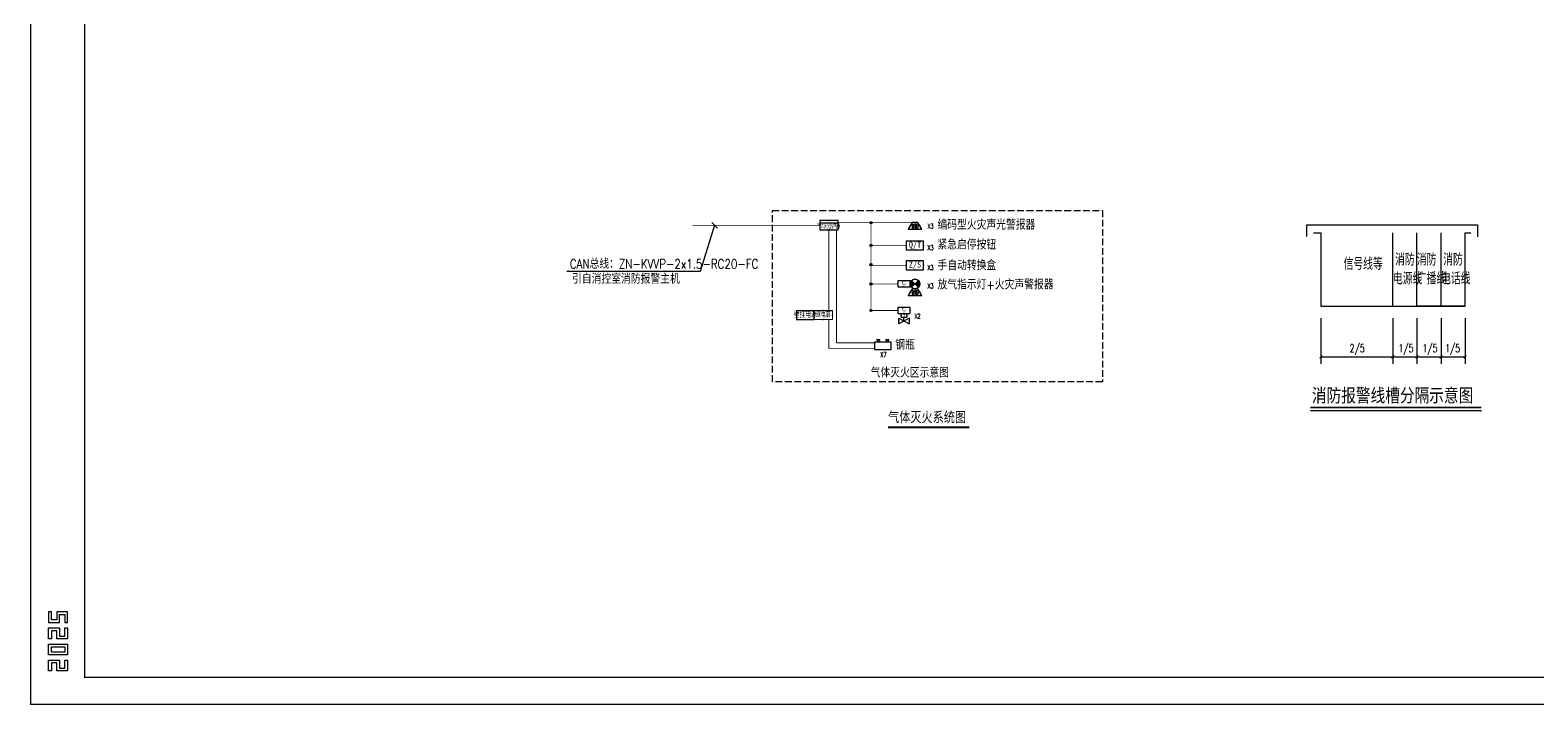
# Model space of a CAD drawing. Extents: x -1396510 to 1250330, y -1892470 to 1623980.
# Drawn here: x -555965 to -499904, y -1412235 to -1387120 of the extents above; entities that cross this region are included whole.
import ezdxf
from ezdxf.enums import TextEntityAlignment as Align

# ---------------------------------------------------------------- set-up
doc = ezdxf.new("R2010")
doc.units = 0
doc.header["$LTSCALE"] = 1000
doc.header["$MEASUREMENT"] = 0
doc.linetypes.add('99', pattern=[0])
doc.linetypes.add('__DASH', pattern=[0.35, 0.25, -0.1])
doc.layers.get('Defpoints').update_dxf_attribs({"color": 210})
for name, color, linetype in [('-DS 电气', 130, 'Continuous'), ('0-cxFrame', 155, 'Continuous'), ('DIM-照明', 3, 'Continuous'), ('EQUIP-动力', 3, 'Continuous'), ('EQUIP-安防', 3, 'Continuous'), ('EQUIP-消防', 3, 'Continuous'), ('EQUIP-照明', 3, 'Continuous'), ('TEL_SYMB', 3, 'Continuous'), ('TEL_TEXT', 7, 'Continuous'), ('WIRE-照明', 1, 'Continuous'), ('电气系统图', 7, 'Continuous')]:
    doc.layers.add(name, color=color, linetype=linetype)
doc.layers.add('0-cxText', color=131, linetype='Continuous', lineweight=25)
doc.styles.add('-宋体', font='', dxfattribs={"width": 0.8})
doc.styles.add('_HZTXT', font='bzxw.shx', dxfattribs={"width": 0.8, "bigfont": 'bzhz.shx'})
doc.styles.add('_TCH_DIM_T3', font='SIMPLEX', dxfattribs={"width": 0.705882, "bigfont": 'GBCBIG'})
doc.styles.add('_TEL_ATTDEF', font='GBENOR', dxfattribs={"width": 0.8, "height": 3, "bigfont": 'GBCBIG'})
doc.styles.add('_TEL_DIM', font='SIMPLEX', dxfattribs={"width": 0.8, "height": 3.5, "bigfont": 'HZTXT'})
doc.styles.add('cx_tuming', font='simhei.ttf')
doc.styles.add('cx_tuqian1', font='')
doc.styles.add('GPS', font='gbenor.shx', dxfattribs={"width": 0.8, "bigfont": 'gbcbig.shx'})
doc.styles.get("Standard").update_dxf_attribs({"font": 'gbenor.shx', "bigfont": 'gbcbig.shx'})
doc.styles.add('TG_LINETYPE', font='SIMPLEX', dxfattribs={"width": 0.8, "height": 3, "bigfont": 'HZTXT'})
doc.styles.add('宋体', font='')
doc.styles.add('黑体', font='simhei.ttf', dxfattribs={"height": 12})
doc.styles.get('-宋体').set_extended_font_data('SimSun')
doc.styles.get('cx_tuqian1').set_extended_font_data('SimSun')
doc.styles.get('宋体').set_extended_font_data('SimSun')
doc.linetypes.add('TG_K', pattern='A,1,-0.3,["K",TG_LINETYPE,S=0.1,R=0,X=-0.25,Y=-0.15],0', length=1.3)
doc.linetypes.add('TG_Q', pattern='A,1,-0.3,["Q",TG_LINETYPE,S=0.1,R=0,X=-0.25,Y=-0.15],0', length=1.3)

# ---------------------------------------------------------------- blocks, each defined once
blk = doc.blocks.new('_ArchTick')
at = {"color": 0, "linetype": 'ByBlock', "const_width": 0.4}
blk.add_lwpolyline([(-0.5, -0.5), (0.5, 0.5)], dxfattribs=at)
blk = doc.blocks.new('$equip$00002679')
for p, q in [((-0.3, 0.7), (-0.7, 0)), ((-0.7, 0), (0.7, 0)), ((0.3, 0.7), (-0.3, 0.7)), ((0.3, 0.7), (-0.3, 0.7)), ((-0.26, 0.25), (-0.3, 0.57)), ((-0.3, 0.57), (-0.13, 0.49)), ((-0.3, 0.25), (-0.3, 0.11)), ((-0.13, 0.25), (-0.3, 0.25)), ((-0.3, 0.11), (-0.13, 0.11)), ((-0.13, 0.49), (-0.17, 0.25)), ((-0.13, 0.11), (-0.13, 0.25)), ((0, 0.7), (0, 0)), ((0.17, 0.11), (0.17, 0.34)), ((0.29, 0.11), (0.17, 0.11)), ((0.29, 0.34), (0.29, 0.11)), ((0.7, 0), (0.3, 0.7))]:
    blk.add_line(p, q)
at = {"const_width": 0.0571}
blk.add_lwpolyline([(-0.3, 0.7), (0.3, 0.7), (0.7, 0), (-0.7, 0), (-0.3, 0.7), (0.3, 0.7)], dxfattribs=at)
blk.add_lwpolyline([(-0.3, 0.7), (0.3, 0.7), (0.7, 0), (-0.7, 0), (-0.3, 0.7), (0.3, 0.7)], dxfattribs=at)
blk.add_circle((0.23, 0.43), 0.111)
for p in [(-0.5, 0.35), (0, 0.7), (0, 0), (0.5, 0.35)]:
    blk.add_point(p)
at = {"color": 7, "flags": 1}
for tag, height, p in [('A', 0.00002, (0, 0)), ('B', 0.4, (0.96, 0.3))]:
    blk.add_attdef(tag, text='', height=height, dxfattribs=at).set_placement(p, align=Align.MIDDLE_CENTER)
blk = doc.blocks.new('$equip$00003110')
h = blk.add_hatch(color=256)
h.paths.add_polyline_path([(0, 0), (-0.224, 0.198, 0.182552), (-0.299, 0, 0.198912), (-0.211, -0.211)])
h.paths.add_polyline_path([(0.211, 0.211), (0, 0), (0.224, -0.198, 0.182552), (0.299, 0, 0.198912)])
for p, q in [((-0.224, 0.198), (0.224, -0.198)), ((0.211, 0.211), (-0.211, -0.211))]:
    blk.add_line(p, q)
at = {"const_width": 0.04}
blk.add_lwpolyline([(-0.299, 0, 1), (0.299, 0, 1), (-0.299, 0, 1)], format="xyb", dxfattribs=at)
blk.add_circle((0, 0), 0.299)
for p in [(0, 0.299), (-0.299, 0), (0, -0.299), (0.299, 0)]:
    blk.add_point(p)
at = {"color": 7, "flags": 1}
for tag, height, p in [('A', 0.00002, (0, 0)), ('B', 0.4, (0.553, -0.053))]:
    blk.add_attdef(tag, text='', height=height, dxfattribs=at).set_placement(p, align=Align.MIDDLE_CENTER)
blk = doc.blocks.new('$equip$00003125')
for p, q in [((-0.65, 0.65), (-0.65, 0)), ((0.65, 0.65), (-0.65, 0.65)), ((-0.65, 0), (0.65, 0)), ((0.65, 0), (0.65, 0.65))]:
    blk.add_line(p, q)
at = {"const_width": 0.0571}
blk.add_lwpolyline([(-0.65, 0.65), (-0.65, 0), (0.65, 0), (0.65, 0.65), (-0.65, 0.65), (-0.65, 0)], dxfattribs=at)
for p in [(-0.65, 0.33), (0, 0.65), (0, 0), (0.65, 0.33)]:
    blk.add_point(p)
at = {"color": 7, "style": '_TEL_DIM'}
blk.add_attdef('$TEXT$', text='', height=0.3, dxfattribs=at).set_placement((0.01, 0.34), align=Align.MIDDLE_CENTER)
at = {"color": 7, "style": '_TEL_DIM', "flags": 1}
for tag, height, p in [('A', 0.00002, (0, 0)), ('B', 0.4, (0.9, 0.25))]:
    blk.add_attdef(tag, text='', height=height, dxfattribs=at).set_placement(p, align=Align.MIDDLE_CENTER)
blk = doc.blocks.new('$equip$00003124')
for p, q in [((-0.65, 0.65), (-0.65, 0)), ((0.65, 0.65), (-0.65, 0.65)), ((-0.65, 0.5), (0.65, 0.5)), ((-0.65, 0), (0.65, 0)), ((0.65, 0), (0.65, 0.65))]:
    blk.add_line(p, q)
at = {"const_width": 0.0571}
blk.add_lwpolyline([(-0.65, 0.65), (-0.65, 0), (0.65, 0), (0.65, 0.65), (-0.65, 0.65), (-0.65, 0)], dxfattribs=at)
for p in [(-0.65, 0.33), (0, 0.65), (0, 0), (0.65, 0.33)]:
    blk.add_point(p)
at = {"color": 7, "style": '_TEL_DIM'}
blk.add_attdef('$TEXT$', text='', height=0.36, dxfattribs=at).set_placement((-0.02, 0.24), align=Align.MIDDLE_CENTER)
at = {"color": 7, "style": '_TEL_DIM', "flags": 1}
for tag, height, p in [('A', 0.00002, (0, 0)), ('B', 0.4, (0.91, 0.3))]:
    blk.add_attdef(tag, text='', height=height, dxfattribs=at).set_placement(p, align=Align.MIDDLE_CENTER)
blk = doc.blocks.new('$equip$00002373')
for p, q in [((-0.61, 0.3), (-0.61, -0.3)), ((0.63, 0.3), (-0.61, 0.3)), ((0.63, -0.3), (0.63, 0.3)), ((-0.61, -0.3), (0.63, -0.3))]:
    blk.add_line(p, q)
at = {"const_width": 0.0571}
blk.add_lwpolyline([(-0.61, 0.3), (0.63, 0.3), (0.63, -0.3), (-0.61, -0.3), (-0.61, 0.3), (0.63, 0.3)], dxfattribs=at)
for p in [(-0.61, 0), (0.01, 0.3), (0.63, 0), (0.01, -0.3)]:
    blk.add_point(p)
at = {"color": 7, "style": '_TEL_DIM'}
blk.add_attdef('$TEXT$', text='', height=0.4, dxfattribs=at).set_placement((0, 0.02), align=Align.MIDDLE_CENTER)
at = {"color": 7, "style": '_TEL_DIM', "flags": 1}
blk.add_attdef('A', text='', height=0.00002, dxfattribs=at).set_placement((0, 0), align=Align.MIDDLE_CENTER)
blk = doc.blocks.new('$equip$00002328')
blk.add_line((-0.66, 0.31), (0.64, 0.31))
at = {"lineweight": 20}
for p, q in [((-0.66, 0.31), (-0.66, -0.34)), ((0.64, -0.34), (0.64, 0.31)), ((-0.66, -0.34), (0.64, -0.34))]:
    blk.add_line(p, q, dxfattribs=at)
at = {"const_width": 0.048}
for points in [[(-0.66, 0.31), (0.64, 0.31), (0.64, -0.34), (-0.66, -0.34), (-0.66, 0.31), (0.64, 0.31)], [(-0.66, 0.31), (0.64, 0.31)]]:
    blk.add_lwpolyline(points, dxfattribs=at)
for p in [(-0.01, 0.31), (-0.66, -0.02), (-0.01, -0.34), (0.64, -0.02)]:
    blk.add_point(p)
at = {"color": 7, "style": '_TEL_DIM'}
blk.add_attdef('$TEXT$', text='', height=0.34, dxfattribs=at).set_placement((0, 0), align=Align.MIDDLE_CENTER)
at = {"color": 7, "flags": 1}
blk.add_attdef('A', text='', height=0.00002, dxfattribs=at).set_placement((0, 0), align=Align.MIDDLE_CENTER)
blk = doc.blocks.new('A$C01476CCA')
at = {"layer": 'EQUIP-消防'}
for points in [[(550, 900), (150, 900), (150, 0), (550, 0)], [(150, 700), (0, 613), (0, 787)], [(150, 200), (0, 113), (0, 287)]]:
    blk.add_lwpolyline(points, close=True, dxfattribs=at)
blk = doc.blocks.new('$equip$00002773')
for p, q in [((0.65, 0.65), (-0.65, 0.65)), ((-0.65, 0.65), (-0.65, 0)), ((-0.65, 0), (0.65, 0)), ((0.65, 0), (0.65, 0.65))]:
    blk.add_line(p, q)
at = {"const_width": 0.04}
blk.add_lwpolyline([(-0.65, 0.65), (-0.65, 0), (0.65, 0), (0.65, 0.65), (-0.65, 0.65), (-0.65, 0)], dxfattribs=at)
for p in [(-0.65, 0.33), (0, 0.65), (0, 0), (0.65, 0.33)]:
    blk.add_point(p)
at = {"color": 7}
blk.add_attdef('$TEXT$', text='', height=0.4, dxfattribs=at).set_placement((0.01, 0.34), align=Align.MIDDLE_CENTER)
at = {"color": 7, "flags": 1}
for tag, p in [('A', (0, 0)), ('B', (0.9, 0.25))]:
    blk.add_attdef(tag, text='', height=0.4, dxfattribs=at).set_placement(p, align=Align.MIDDLE_CENTER)
blk = doc.blocks.new('A$C2D115A94')
at = {"layer": '电气系统图'}
h = blk.add_hatch(color=2, dxfattribs=at)
edge = h.paths.add_edge_path()
edge.add_arc((45, 45), 45, 0, 360)
at = {"layer": '电气系统图', "color": 2}
for p, q in [((0, 45), (90, 45)), ((45, 90), (45, 0))]:
    blk.add_line(p, q, dxfattribs=at)
blk.add_circle((45, 45), 45, dxfattribs=at)
blk = doc.blocks.new('$equip$00003146')
for p, q in [((-0.31, 0), (0.31, 0)), ((-0.31, -0.38), (-0.31, 0)), ((0.31, 0), (0.31, -0.38)), ((0.55, -0.49), (-0.55, -1.09)), ((-0.55, -0.49), (0.55, -1.09)), ((-0.55, -1.09), (-0.55, -0.49)), ((-0.31, -0.38), (0.31, -0.38)), ((0, -0.79), (0, -0.38)), ((0.55, -0.49), (0.55, -1.09))]:
    blk.add_line(p, q)
for p in [(0, 0), (-0.55, -0.79), (-0.31, -0.19), (0, -0.79), (0.31, -0.19), (0.55, -0.79)]:
    blk.add_point(p)
at = {"color": 7, "style": '_TEL_DIM'}
blk.add_attdef('$TEXT$', text='', height=0.3, dxfattribs=at).set_placement((0, -0.19), align=Align.MIDDLE_CENTER)
at = {"color": 7, "style": '_TEL_DIM', "flags": 1}
for tag in ['A', 'REMARK']:
    blk.add_attdef(tag, text='', height=0.00002, dxfattribs=at).set_placement((0, 0), align=Align.MIDDLE_CENTER)
blk = doc.blocks.new('TK22.A1 L(Dragon)')
at = {"layer": '0-cxFrame', "color": 7, "const_width": 0.5}
blk.add_lwpolyline([(0, 0), (-841, 0), (-841, 594), (0, 594)], close=True, dxfattribs=at)
at = {"layer": '0-cxFrame', "const_width": 0.5}
blk.add_lwpolyline([(-80, 10), (-821, 10), (-821, 584), (-80, 584)], close=True, dxfattribs=at)
at = {"layer": 'Defpoints', "color": 2}
for points in [[(-833.37, 34.37), (-834.37, 34.37), (-834.37, 30.37), (-830.37, 30.37), (-830.37, 33.37), (-828.37, 33.37), (-828.37, 30.37), (-827.37, 30.37), (-827.37, 34.37), (-831.37, 34.37), (-831.37, 31.37), (-833.37, 31.37), (-833.37, 34.37)], [(-833.37, 24.37), (-834.37, 24.37), (-834.37, 28.37), (-830.37, 28.37), (-830.37, 25.37), (-828.37, 25.37), (-828.37, 28.37), (-827.37, 28.37), (-827.37, 24.37), (-831.37, 24.37), (-831.37, 27.37), (-833.37, 27.37), (-833.37, 24.37)], [(-833.37, 12.37), (-834.37, 12.37), (-834.37, 16.37), (-830.37, 16.37), (-830.37, 13.37), (-828.37, 13.37), (-828.37, 16.37), (-827.37, 16.37), (-827.37, 12.37), (-831.37, 12.37), (-831.37, 15.37), (-833.37, 15.37), (-833.37, 12.37)]]:
    blk.add_lwpolyline(points, dxfattribs=at)
for points in [[(-834.37, 18.37), (-834.37, 22.37), (-827.37, 22.37), (-827.37, 18.37)], [(-833.37, 19.37), (-833.37, 21.37), (-828.37, 21.37), (-828.37, 19.37)]]:
    blk.add_lwpolyline(points, close=True, dxfattribs=at)
at = {"style": '黑体', "flags": 4}
blk.add_attdef('图幅', text='', height=3.3, dxfattribs=at).set_placement((-40, 3), align=Align.RIGHT)
at = {"layer": '0-cxText', "flags": 4}
for tag, height, style, p in [('建设单位', 3.5, 'cx_tuming', (-45, 240)), ('项目名称', 3.5, 'cx_tuming', (-45, 210)), ('子项名称', 3.5, 'cx_tuming', (-45, 180)), ('工程编号', 3.3, 'cx_tuqian1', (-35, 165)), ('图名1', 3.5, 'cx_tuming', (-45, 87)), ('图名2', 3.5, 'cx_tuming', (-45, 79)), ('图名3', 3.5, 'cx_tuming', (-45, 71)), ('出图日期', 3.3, 'cx_tuqian1', (-39, 60)), ('专业', 3.3, 'cx_tuqian1', (-55, 52)), ('图号', 3.3, 'cx_tuqian1', (-55, 44)), ('版次', 3.3, 'cx_tuqian1', (-20, 44))]:
    blk.add_attdef(tag, text='', height=height, dxfattribs=dict(at, style=style)).set_placement(p, align=Align.MIDDLE)
at = {"layer": 'Defpoints', "color": 6, "flags": 4}
for tag, height, style, p in [('tufu', 3.3, '黑体', (-12, 12)), ('dwfname', 4, 'cx_tuqian1', (-80, 3))]:
    blk.add_attdef(tag, text='', height=height, dxfattribs=dict(at, style=style)).set_placement(p, align=Align.RIGHT)

msp = doc.modelspace()

# ---------------------------------------------------------------- linework, layer by layer
at = {"layer": '-DS 电气', "color": 120}
for p, q in [((-508494.8, -1394805.7, -1550805.5), (-508494.8, -1394369.4, -1550805.5)), ((-508494.8, -1394369.4, -1550805.5), (-502143.2, -1394369.4, -1550805.5)), ((-508242.4, -1394663.9, -1550805.5), (-507969.6, -1394663.9, -1550805.5)), ((-507969.6, -1394663.9, -1550805.5), (-507969.6, -1397392.5, -1550805.5)), ((-505291, -1397392.5, -1550805.5), (-505291, -1394663.9, -1550805.5)), ((-504398.1, -1397392.5, -1550805.5), (-504398.1, -1394663.9, -1550805.5)), ((-503505.2, -1397392.5, -1550805.5), (-503505.2, -1394663.9, -1550805.5)), ((-502612.4, -1397392.5, -1550805.5), (-502612.4, -1394663.9, -1550805.5)), ((-502612.4, -1394663.9, -1550805.5), (-502392.4, -1394663.9, -1550805.5)), ((-502143.2, -1394369.4, -1550805.5), (-502143.2, -1394808.9, -1550805.5)), ((-507969.6, -1397392.5, -1550805.5), (-502612.4, -1397392.5, -1550805.5)), ((-502612.4, -1397392.5, -1550805.5), (-504398.1, -1397392.5, -1550805.5)), ((-507969.6, -1397840, -1550805.5), (-507969.6, -1399535.3, -1550805.5)), ((-505291, -1397840, -1550805.5), (-505291, -1399535.3, -1550805.5)), ((-505291, -1397840, -1550805.5), (-505291, -1399535.3, -1550805.5)), ((-504398.1, -1397840, -1550805.5), (-504398.1, -1399535.3, -1550805.5)), ((-504398.1, -1397840, -1550805.5), (-504398.1, -1399535.3, -1550805.5)), ((-503505.2, -1397840, -1550805.5), (-503505.2, -1399535.3, -1550805.5)), ((-503505.2, -1397840, -1550805.5), (-503505.2, -1399535.3, -1550805.5)), ((-502612.4, -1397840, -1550805.5), (-502612.4, -1399535.3, -1550805.5)), ((-507969.6, -1399285.3, -1550805.5), (-506183.9, -1399285.3, -1550805.5)), ((-506183.9, -1399285.3, -1550805.5), (-504398.1, -1399285.3, -1550805.5)), ((-504398.1, -1399285.3, -1550805.5), (-502612.4, -1399285.3, -1550805.5))]:
    msp.add_line(p, q, dxfattribs=at)
at = {"layer": '-DS 电气', "color": 120, "const_width": 58.3, "elevation": -1550805.5}
msp.add_lwpolyline([(-508359.1, -1401163.4), (-502003.7, -1401163.4)], dxfattribs=at)
at = {"layer": '-DS 电气', "color": 120, "elevation": -1550805.5}
msp.add_lwpolyline([(-508359.1, -1401280.1), (-502003.7, -1401280.1)], dxfattribs=at)
at = {"layer": 'DIM-照明'}
for p, q in [((-530515.6, -1394382.3), (-531050, -1396103.4)), ((-530409.5, -1394488.4), (-530621.7, -1394276.3)), ((-531050, -1396103.4), (-536003.5, -1396103.4))]:
    msp.add_line(p, q, dxfattribs=at)
at = {"layer": 'TEL_SYMB', "const_width": 70, "elevation": -1548684.7}
msp.add_lwpolyline([(-524066.5, -1401903.5), (-521048.4, -1401903.5)], dxfattribs=at)
at = {"layer": 'WIRE-照明', "linetype": 'Continuous', "elevation": -1550805.5}
for points, const_width in [([(-531328.9, -1394382.3), (-526606.5, -1394382.3)], 27), ([(-523181, -1394290.4), (-525924, -1394290.4)], 30), ([(-524703.3, -1397555), (-524703.3, -1394290.4)], 30), ([(-523391.5, -1395134), (-524703.3, -1395134)], 30), ([(-523391.5, -1395875.7), (-524703.3, -1395875.7)], 30), ([(-523700.6, -1396566.6), (-524703.3, -1396566.6)], 30), ([(-523700.6, -1397555), (-524703.3, -1397555)], 30)]:
    msp.add_lwpolyline(points, dxfattribs=dict(at, const_width=const_width))
at = {"layer": 'WIRE-照明', "linetype": 'TG_K', "ltscale": 0.75, "const_width": 30, "elevation": -1550805.5}
for points in [[(-526265.3, -1397557.5), (-526265.3, -1394552.9)], [(-526265.3, -1398977), (-526265.3, -1397898.7)], [(-526265.3, -1398977), (-524563.5, -1398977)]]:
    msp.add_lwpolyline(points, dxfattribs=at)
at = {"layer": 'WIRE-照明', "linetype": 'TG_Q', "ltscale": 0.75, "const_width": 30, "elevation": -1550805.5}
for points in [[(-525981.7, -1398761), (-525981.7, -1394552.9)], [(-525981.7, -1398761), (-524563.5, -1398761)]]:
    msp.add_lwpolyline(points, dxfattribs=at)
at = {"layer": '电气系统图', "color": 0, "linetype": '__DASH', "elevation": -1550805.5}
msp.add_lwpolyline([(-528362.5, -1393829.9), (-516097.7, -1393829.9), (-516097.7, -1400213.5), (-528362.5, -1400213.5)], close=True, dxfattribs=at)

# ---------------------------------------------------------------- block references
at = {"layer": '-DS 电气', "color": 120, "xscale": 100, "yscale": 100, "zscale": 100, "rotation": 180}
for p in [(-507969.6, -1399285.3, -1550805.5), (-505291, -1399285.3, -1550805.5), (-504398.1, -1399285.3, -1550805.5), (-503505.2, -1399285.3, -1550805.5)]:
    msp.add_blockref('_ArchTick', p, dxfattribs=at)
at = {"layer": '-DS 电气', "color": 120, "xscale": 100, "yscale": 100, "zscale": 100}
for p in [(-505291, -1399285.3, -1550805.5), (-504398.1, -1399285.3, -1550805.5), (-503505.2, -1399285.3, -1550805.5), (-502612.4, -1399285.3, -1550805.5)]:
    msp.add_blockref('_ArchTick', p, dxfattribs=at)
at = {"layer": '0-cxFrame', "xscale": 100, "yscale": 100, "zscale": 100}
msp.add_blockref('TK22.A1 L(Dragon)', (-471840, -1412210), dxfattribs=at)
at = {"layer": 'EQUIP-动力'}
ref = msp.add_blockref('$equip$00003146', (-523473.2, -1397668.7, -1550805.5), dxfattribs=dict(at, xscale=350, yscale=350, zscale=350))
ref.add_attrib('$TEXT$', 'M', dxfattribs={"layer": '0', "color": 7, "height": 105, "style": '_TEL_ATTDEF'}).set_placement((-523473.2, -1397735.2, -1550805.5), align=Align.MIDDLE_CENTER)
at = {"layer": 'EQUIP-安防'}
ref = msp.add_blockref('$equip$00002373', (-527144.5, -1397728.1, -1550805.5), dxfattribs=dict(at, xscale=525, yscale=525, zscale=525))
ref.add_attrib('$TEXT$', '壁挂电源', dxfattribs={"layer": '0', "color": 7, "height": 210, "style": '_TEL_ATTDEF'}).set_placement((-527143.4, -1397715.5, -1550805.5), align=Align.MIDDLE_CENTER)
at = {"layer": 'EQUIP-消防'}
ref = msp.add_blockref('$equip$00003124', (-526265.3, -1394552.9, -1550805.5), dxfattribs=dict(at, xscale=525, yscale=525, zscale=525))
ref.add_attrib('$TEXT$', '气体灭火控制器', dxfattribs={"layer": '0', "color": 7, "height": 189, "style": '_TEL_ATTDEF', "width": 0.65}).set_placement((-526276.7, -1394425, -1550805.5), align=Align.MIDDLE_CENTER)
at = {"layer": 'EQUIP-消防', "xscale": 360, "yscale": 360, "zscale": 360}
for p in [(-523066.6, -1394530.5, -1550805.5), (-523066.6, -1396997.4, -1550805.5)]:
    msp.add_blockref('$equip$00002679', p, dxfattribs=at)
at = {"layer": 'EQUIP-消防', "linetype": 'ByBlock'}
ref = msp.add_blockref('$equip$00003125', (-523066.6, -1395296.5, -1550805.5), dxfattribs=dict(at, xscale=500, yscale=500, zscale=500))
ref.add_attrib('$TEXT$', 'Q/T', dxfattribs={"layer": '0', "color": 7, "height": 225, "style": '宋体'}).set_placement((-523063.5, -1395283.4, -1550805.5), align=Align.BOTTOM_CENTER)
ref = msp.add_blockref('$equip$00003125', (-523066.6, -1396038.2, -1550805.5), dxfattribs=dict(at, xscale=500, yscale=500, zscale=500))
ref.add_attrib('$TEXT$', 'Z/S', dxfattribs={"layer": '0', "color": 7, "height": 225, "style": '宋体'}).set_placement((-523063.5, -1396025.1, -1550805.5), align=Align.BOTTOM_CENTER)
at = {"layer": 'EQUIP-消防'}
ref = msp.add_blockref('$equip$00002773', (-523473.2, -1396680.3, -1550805.5), dxfattribs=dict(at, xscale=350, yscale=350, zscale=350))
ref.add_attrib('$TEXT$', 'C', dxfattribs={"layer": '0', "color": 7, "height": 150, "style": '_HZTXT', "width": 0.8}).set_placement((-523471, -1396642.5, -1550805.5), align=Align.BOTTOM_CENTER)
for name, p, xscale, yscale, zscale, rotation in [('$equip$00003110', (-523066.4, -1396566.6, -1550805.5), 600, 600, 600, 180), ('A$C01476CCA', (-524563.5, -1398634, -1550805.5), 0.6750000000465661, 0.6750000000465661, 0.6750000000465661, 270)]:
    msp.add_blockref(name, p, dxfattribs=dict(at, xscale=xscale, yscale=yscale, zscale=zscale, rotation=rotation))
ref = msp.add_blockref('$equip$00002773', (-523473.2, -1397668.7, -1550805.5), dxfattribs=dict(at, xscale=350, yscale=350, zscale=350))
ref.add_attrib('$TEXT$', 'C', dxfattribs={"layer": '0', "color": 7, "height": 150, "style": '_HZTXT', "width": 0.8}).set_placement((-523471, -1397630.9, -1550805.5), align=Align.BOTTOM_CENTER)
at = {"layer": 'EQUIP-照明'}
ref = msp.add_blockref('$equip$00002328', (-526471.7, -1397718.6, -1550805.5), dxfattribs=dict(at, xscale=525, yscale=525, zscale=525))
ref.add_attrib('$TEXT$', '继电器', dxfattribs={"layer": '0', "color": 7, "height": 178.5, "style": '_TEL_ATTDEF'}).set_placement((-526471.7, -1397718.6, -1550805.5), align=Align.MIDDLE_CENTER)
at = {"layer": '电气系统图', "xscale": 0.9, "yscale": 0.9, "zscale": 0.9}
for p in [(-524743.8, -1394330.9, -1550805.5), (-524743.8, -1395174.5, -1550805.5), (-524743.8, -1395893.7, -1550805.5), (-524743.8, -1396607.1, -1550805.5), (-524743.8, -1397595.5, -1550805.5)]:
    msp.add_blockref('A$C2D115A94', p, dxfattribs=at)

# ---------------------------------------------------------------- texts
at = {"layer": '-DS 电气', "color": 120, "style": 'GPS', "width": 0.9}
for s, p in [('信号线等', (-507128.6, -1396045, -1550805.5)), ('消防', (-505212.3, -1395884, -1550805.5)), ('消防', (-504404.8, -1395884, -1550805.5)), ('消防', (-503423.1, -1395884, -1550805.5)), ('电源线', (-505292.7, -1396588.6, -1550805.5)), ('广播线', (-504404.8, -1396588.6, -1550805.5)), ('电话线', (-503503.6, -1396588.6, -1550805.5))]:
    msp.add_text(s, height=450, dxfattribs=at).set_placement(p)
at = {"layer": '-DS 电气', "color": 120, "linetype": '99', "style": '-宋体', "width": 0.8}
msp.add_text('消防报警线槽分隔示意图', height=500, dxfattribs=at).set_placement((-508306.9, -1400964, -1550856.6))
at = {"layer": '-DS 电气', "color": 120, "char_height": 297.5, "attachment_point": 5, "style": '_TCH_DIM_T3'}
for s, insert in [('\\A1;2/5', (-506621.8, -1399010.3, -1550805.5)), ('\\A1;1/5', (-504808.3, -1399010.3, -1550805.5)), ('\\A1;1/5', (-503915.4, -1399010.3, -1550805.5)), ('\\A1;1/5', (-503075, -1399010.3, -1550805.5))]:
    msp.add_mtext(s, dxfattribs=dict(at, insert=insert))
at = {"layer": 'DIM-照明', "color": 7, "style": '_TEL_DIM', "width": 0.8}
for s, p in [('CAN总线：ZN-KVVP-2x1.5-RC20-FC', (-535898.5, -1395998.4)), ('引自消控室消防报警主机', (-535813.9, -1396558.4))]:
    msp.add_text(s, height=350, dxfattribs=at).set_placement(p)
at = {"layer": 'TEL_SYMB', "color": 7, "style": '-宋体', "width": 0.8}
msp.add_text('气体灭火系统图', height=379.75, dxfattribs=at).set_placement((-524066.5, -1401710.8, -1546715))
at = {"layer": 'TEL_TEXT', "style": '_TEL_DIM', "width": 0.8}
for s, p in [('编码型火灾声光警报器', (-522228.6, -1394544.1, -1550805.5)), ('紧急启停按钮', (-522228.6, -1395283.6, -1550805.5)), ('手自动转换盒', (-522228.6, -1396055.3, -1550805.5)), ('放气指示灯+火灾声警报器', (-522228.6, -1396770.7, -1550805.5)), ('钢瓶', (-523796.8, -1399013.5, -1550805.5)), ('气体灭火区示意图', (-524712.4, -1400048.9, -1550805.5))]:
    msp.add_text(s, height=350, dxfattribs=at).set_placement(p)
at = {"layer": '电气系统图', "style": '_TEL_DIM', "width": 0.6}
for s, p in [('X3', (-522601, -1394505.8, 18853439.4)), ('X3', (-522601, -1395309.7, 18853439.4)), ('X3', (-522601, -1396051.4, 18853439.4)), ('X3', (-522601, -1396732.7, 18853439.4)), ('X2', (-523082.6, -1397854.7, 18853439.4)), ('X7', (-524350.1, -1399289.1, 18853439.4))]:
    msp.add_text(s, height=180, dxfattribs=at).set_placement(p)

doc.saveas('drawing.dxf')
